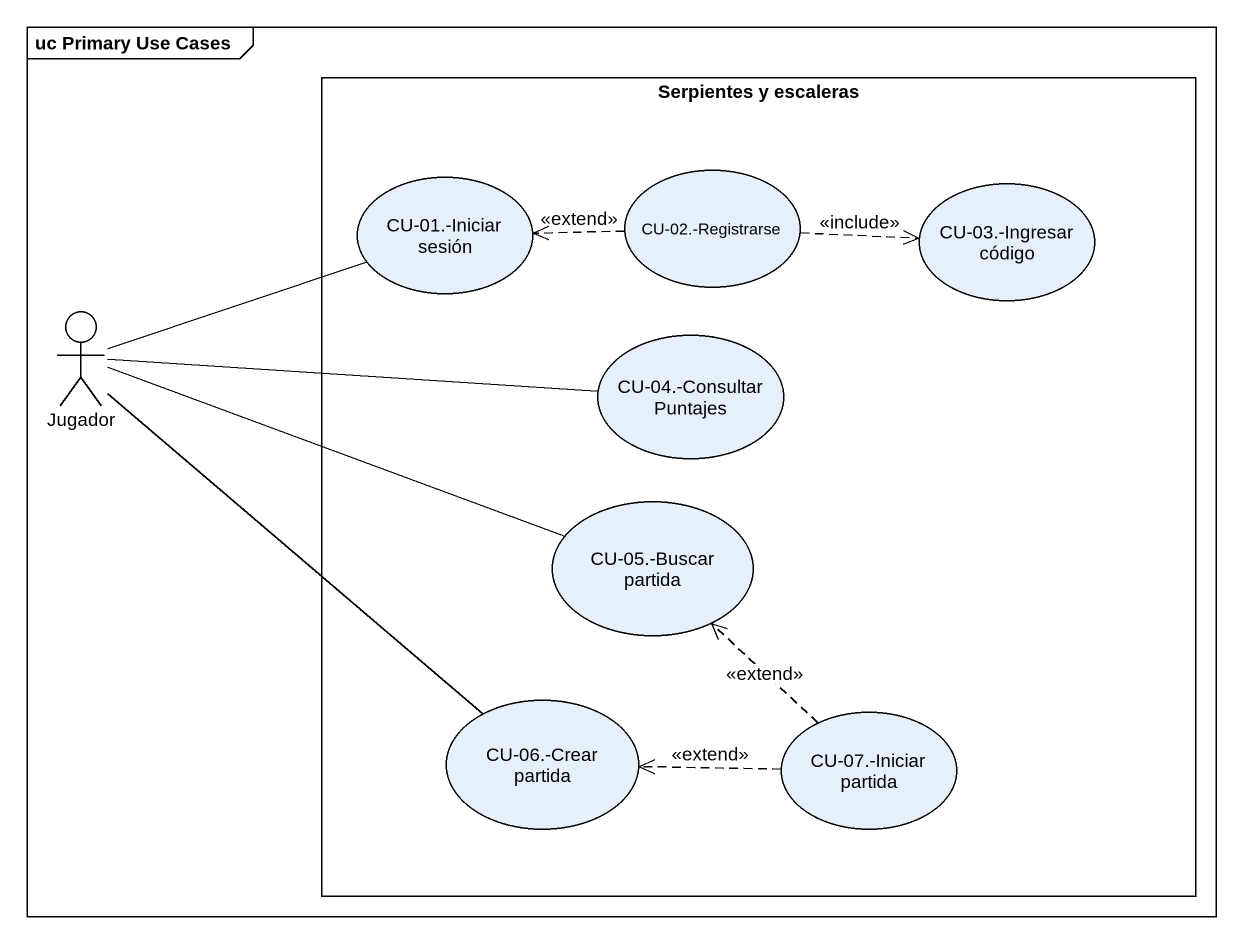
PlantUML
@startuml
mainframe uc Primary Use Cases
rectangle "Serpientes y escaleras" as Serpientes_y_escaleras {
  usecase "CU-01.-Iniciar sesión" as CU_01_Iniciar_sesión
  usecase "CU-02.-Registrarse" as CU_02_Registrarse
  usecase "CU-03.-Ingresar código" as CU_03_Ingresar_código
  usecase "CU-04.-Consultar Puntajes" as CU_04_Consultar_Puntajes
  usecase "CU-05.-Buscar partida" as CU_05_Buscar_partida
  usecase "CU-06.-Crear partida" as CU_06_Crear_partida
  usecase "CU-07.-Iniciar partida" as CU_07_Iniciar_partida
}
actor Jugador
CU_02_Registrarse .left.> CU_01_Iniciar_sesión : <<extend>>
CU_02_Registrarse .right.> CU_03_Ingresar_código : <<include>>
Jugador -right- CU_01_Iniciar_sesión
Jugador -right- CU_04_Consultar_Puntajes
Jugador -right- CU_05_Buscar_partida
Jugador -- CU_06_Crear_partida
CU_07_Iniciar_partida .up.> CU_05_Buscar_partida : <<extend>>
CU_07_Iniciar_partida .left.> CU_06_Crear_partida : <<extend>>
@enduml
